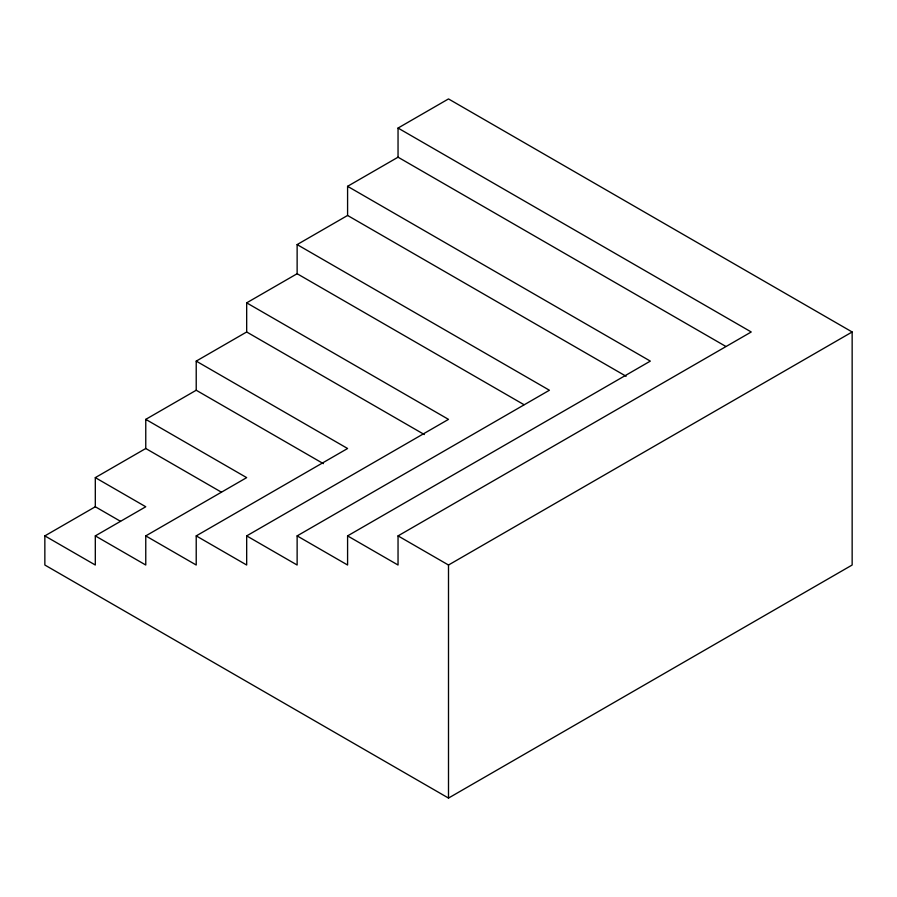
<?xml version="1.0" encoding="UTF-8"?>
<svg xmlns="http://www.w3.org/2000/svg" width="897" height="897" viewBox="0 0 897 897"><rect width="100%" height="100%" fill="white"/><g stroke="black" fill="none" stroke-linecap="round" stroke-linejoin="round"><path stroke-width="1.35" d="M725.751 346.388L398.044 157.188L398.044 128.058L448.5 98.928L852.15 331.98L852.15 565.02L448.5 798.072L44.85 565.02L44.85 535.89L95.306 506.76L120.534 521.325M626.106 376.258L347.588 215.459L347.588 186.318L398.044 157.188M523.938 404.659L297.131 273.72L297.131 244.589L347.588 215.459M424.326 434.54L246.675 331.98L246.675 302.85L297.131 273.72M323.368 463.648L196.219 390.24L196.219 361.11L246.675 331.98M221.447 492.195L145.763 448.5L145.763 419.37L196.219 390.24M95.306 506.76L95.306 477.63L145.763 448.5M44.85 535.89L95.306 565.02L95.306 535.89L145.763 506.76L95.306 477.63M95.306 535.89L145.763 565.02L145.763 535.89L246.675 477.63L145.763 419.37M145.763 535.89L196.219 565.02L196.219 535.89L347.588 448.5L196.219 361.11M196.219 535.89L246.675 565.02L246.675 535.89L448.5 419.37L246.675 302.85M246.675 535.89L297.131 565.02L297.131 535.89L549.413 390.24L297.131 244.589M297.131 535.89L347.588 565.02L347.588 535.89L650.325 361.11L347.588 186.318M347.588 535.89L398.044 565.02L398.044 535.89L751.238 331.98L398.044 128.058M398.044 535.89L448.5 565.02L852.15 331.98M448.5 565.02L448.5 798.072"/></g></svg>
